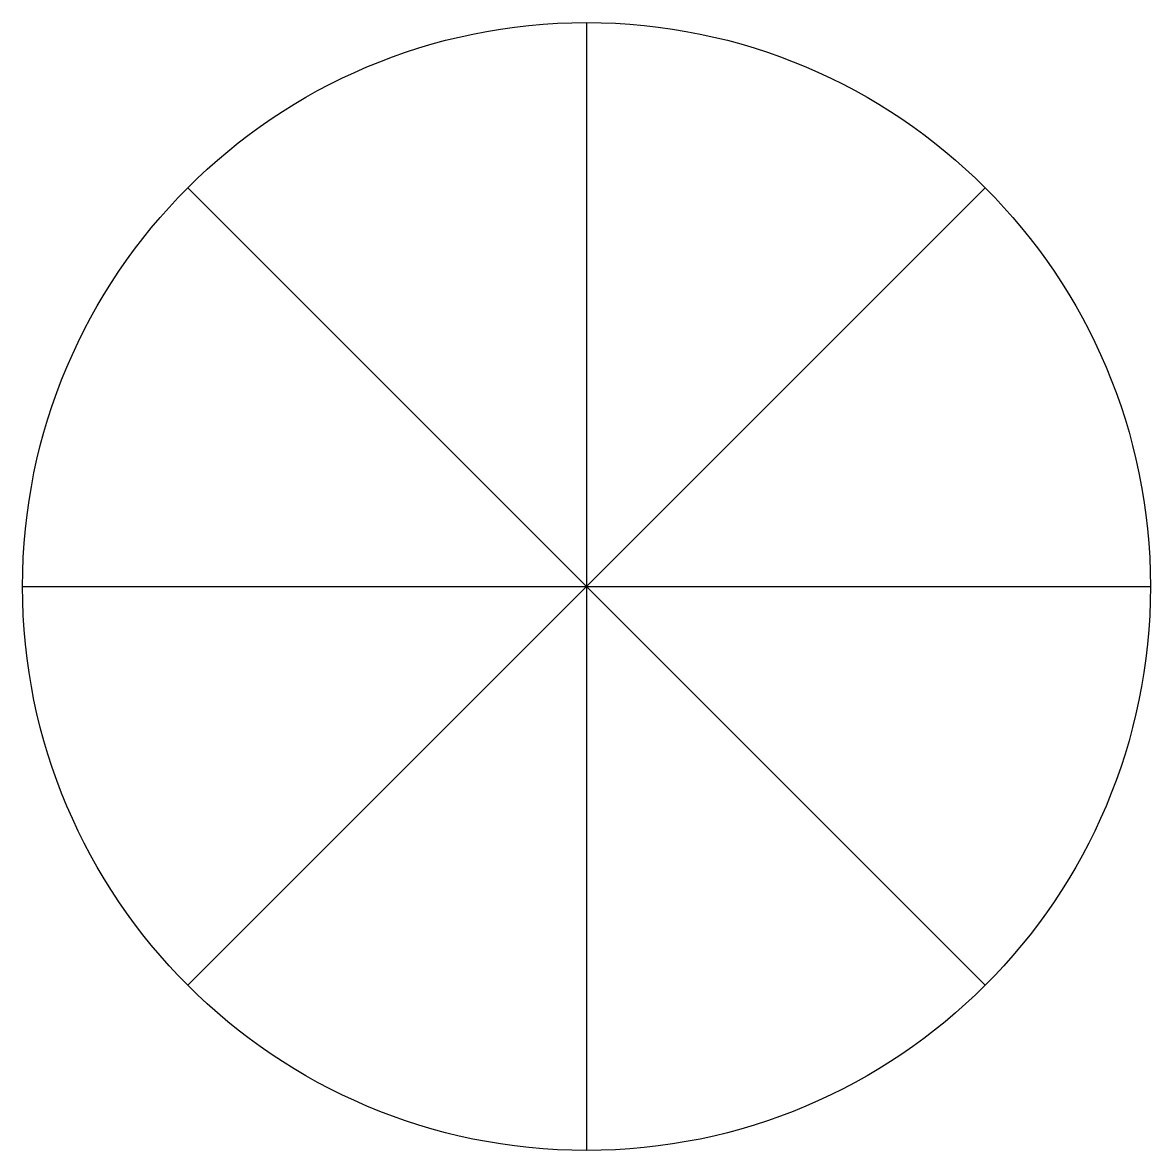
# Model space of a CAD drawing. Header units: millimetres. Extents: x -10151.749 to -10151.599, y -366.33 to -366.18.
import ezdxf

# ---------------------------------------------------------------- set-up
doc = ezdxf.new("R2010")
doc.units = ezdxf.units.MM
doc.layers.add('Tub_esgoto_caixas', color=2, linetype='Continuous')

msp = doc.modelspace()

# ---------------------------------------------------------------- linework, layer by layer
at = {"layer": 'Tub_esgoto_caixas', "color": 1}
for p, q in [((-10151.67426, -366.18006), (-10151.67426, -366.33006)), ((-10151.72729, -366.30809), (-10151.62122, -366.20202)), ((-10151.72729, -366.20202), (-10151.62122, -366.30809)), ((-10151.74926, -366.25506), (-10151.59926, -366.25506))]:
    msp.add_line(p, q, dxfattribs=at)
at = {"layer": 'Tub_esgoto_caixas'}
msp.add_circle((-10151.67426, -366.25506), 0.075, dxfattribs=at)

doc.saveas('drawing.dxf')
